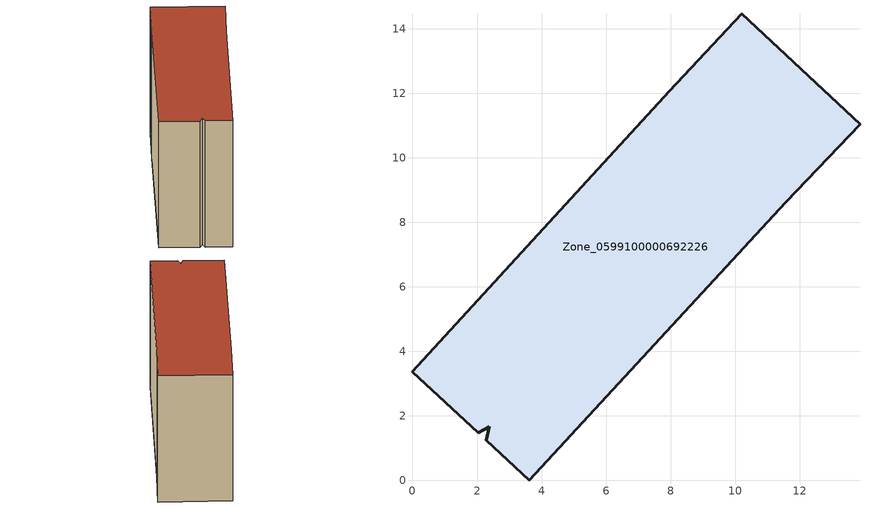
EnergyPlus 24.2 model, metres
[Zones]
Zone_0599100000692226
 floor ground (C_G): 2.38,1.66 2.03,1.48 0,3.37 7.96,12.07 10.21,14.48 13.87,11.04 11.57,8.62 3.62,0 2.28,1.25 z0
 wall outside (C_F): 3.62,0 11.57,8.62 13.87,11.04 10.21,14.48 7.96,12.07 0,3.37 2.03,1.48 2.38,1.66 2.28,1.25 3.62,0 z0:9.79
 roof outside (C_R): 2.38,1.66 2.28,1.25 3.62,0 11.57,8.62 13.87,11.04 10.21,14.48 7.96,12.07 0,3.37 2.03,1.48 z9.79
[BUILDING]
Pand.0599100000692226: North Axis=0; Terrain=City; Loads Convergence Tolerance Value=0.04; Temperature Convergence Tolerance Value=0.4; Solar Distribution=FullExterior; Maximum Number of Warmup Days=25; Minimum Number of Warmup Days=1
[Site:Location]
Rotterdam.The.Hague.AP_ZH_NLD Design_Conditions: Latitude=51.96; Longitude=4.45; Time Zone=1; Elevation=-4.5
[SITE:GROUNDTEMPERATURE:BUILDINGSURFACE]
18, 18, 18, 18, 18, 18, 18, 18, 18, 18, 18, 18
[MATERIAL] Thermal Absorptance=0.9; Solar Absorptance=0.7; Visible Absorptance=0.7
Name | Roughness | Thickness | Conductivity | Density | Specific Heat
G.TI.1946 | MediumSmooth | 0.15 | 1 | 540 | 1210
F.TI.1946 | Rough | 0.3 | 0.857143 | 1920 | 840
R.TI.1946 | MediumRough | 0.2 | 0.1 | 1500 | 1000
[CONSTRUCTION]
C_G: G.TI.1946
C_F: F.TI.1946
C_R: R.TI.1946
[ZONE]
Zone_0599100000692226: Type=1; Multiplier=1; Ceiling Height=Autocalculate; Volume=Autocalculate; Floor Area=autocalculate; Part of Total Floor Area=Yes
[ZONEINFILTRATION:DESIGNFLOWRATE]
Infil_Zone_0599100000692226: Zone or ZoneList or Space or SpaceList=Zone_0599100000692226; Schedule=AlwaysOn; Design Flow Rate Calculation Method=Flow/Area; Flow Rate per Floor Area=0.003; Constant Term Coefficient=1; Temperature Term Coefficient=0; Velocity Term Coefficient=0; Velocity Squared Term Coefficient=0
[HVACTEMPLATE:ZONE:IDEALLOADSAIRSYSTEM]
Zone_0599100000692226: Maximum Heating Supply Air Temperature=50; Minimum Cooling Supply Air Temperature=13; Maximum Heating Supply Air Humidity Ratio=0.0156; Minimum Cooling Supply Air Humidity Ratio=0.0077; Heating Limit=NoLimit; Cooling Limit=NoLimit; Dehumidification Control Type=ConstantSensibleHeatRatio; Cooling Sensible Heat Ratio=0.7; Dehumidification Setpoint=60; Humidification Control Type=None; Humidification Setpoint=30; Outdoor Air Method=None; Outdoor Air Flow Rate per Person=0.00944; Outdoor Air Flow Rate per Zone Floor Area=0; Outdoor Air Flow Rate per Zone=0; Demand Controlled Ventilation Type=None; Outdoor Air Economizer Type=NoEconomizer; Heat Recovery Type=None; Sensible Heat Recovery Effectiveness=0.7; Latent Heat Recovery Effectiveness=0.65
[ZONECONTROL:THERMOSTAT]
ThermostatControl_Zone_0599100000692226: Zone or ZoneList=Zone_0599100000692226; Control Type Schedule=DualSetpointControlType; Control 1=Thermostat_Zone_0599100000692226; Temperature Difference Between Cutout And Setpoint=0
[THERMOSTATSETPOINT:DUALSETPOINT]
Thermostat_Zone_0599100000692226: Heating Setpoint Temperature Schedule=HeatingSetpoint_Zone_0599100000692226; Cooling Setpoint Temperature Schedule=CoolingSetpoint_Zone_0599100000692226
[SCHEDULE:COMPACT]
HeatingSetpoint_Zone_0599100000692226: Through: 12/31, For: AllDays, Until: 24:00, 21
CoolingSetpoint_Zone_0599100000692226: Through: 12/31, For: AllDays, Until: 24:00, 24
DualSetpointControlType: Through: 12/31, For: AllDays, Until: 24:00, 4
AlwaysOn: Through: 12/31, For: AllDays, Until: 24:00, 1
